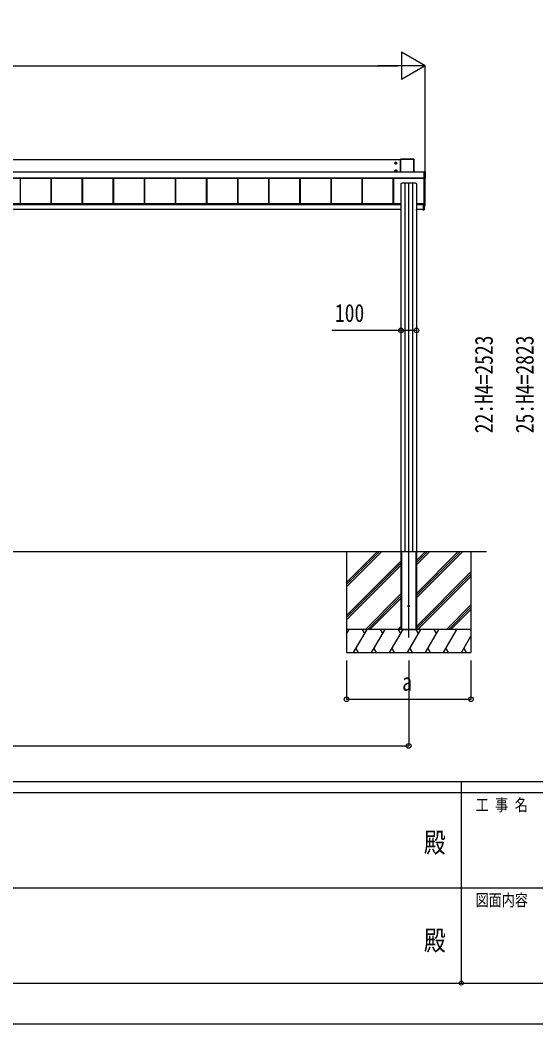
# Model space of a CAD drawing. Units: millimetres, scale not verified. Extents: x -14718 to 14718, y -10395 to 10395.
# Drawn here: x -2854 to 462, y -10395 to -3937 of the extents above; entities that cross this region are included whole.
import ezdxf
from ezdxf.enums import TextEntityAlignment as Align

# ---------------------------------------------------------------- set-up
doc = ezdxf.new("R2010")
doc.units = ezdxf.units.MM
doc.header["$LTSCALE"] = 50
doc.header["$PDMODE"] = 32
doc.header["$PDSIZE"] = 25
for name, color, linetype in [('0-3_YKK_12', 2, 'Continuous'), ('0-4_YKK_A1', 4, 'Continuous'), ('0-5_YKK_D', 6, 'Continuous'), ('0-6_YKK_ZWAK', 7, 'Continuous')]:
    doc.layers.add(name, color=color, linetype=linetype)
doc.styles.add('ＭＳ ゴシック', font='')
doc.styles.get('ＭＳ ゴシック').set_extended_font_data('MS Gothic')

msp = doc.modelspace()

# ---------------------------------------------------------------- linework, layer by layer
at = {"layer": '0-3_YKK_12'}
msp.add_line((-355.44, -7909), (-355.44, -4983.3), dxfattribs=at)
at = {"layer": '0-4_YKK_A1'}
for p, q in [((-408.44, -4835.37), (-6102.44, -4835.37)), ((-408.44, -4831.65), (-408.44, -4913.81)), ((-408.1, -4831.79), (-408.44, -4831.65)), ((-408.1, -4913.81), (-408.1, -4831.79)), ((-322.93, -4831.15), (-407.94, -4831.15)), ((-407.94, -4831.15), (-407.6, -4831.3)), ((-407.6, -4831.3), (-407.6, -4831.78)), ((-407.6, -4831.3), (-323.27, -4831.3)), ((-407.6, -4831.78), (-407.6, -4913.81)), ((-323.27, -4831.78), (-407.6, -4831.78)), ((-323.27, -4831.3), (-322.93, -4831.15)), ((-323.27, -4831.3), (-323.27, -4831.78)), ((-323.27, -4913.81), (-323.27, -4831.78)), ((-322.44, -4831.65), (-322.77, -4831.79)), ((-322.77, -4831.79), (-322.77, -4913.81)), ((-322.44, -4913.81), (-322.44, -4831.65)), ((-445.69, -4857.11), (-431.19, -4857.11)), ((-445.69, -4907.08), (-431.19, -4907.08)), ((-440.72, -4856.35), (-441.44, -4856.35)), ((-440.72, -4906.32), (-441.44, -4906.32)), ((-438.44, -4864.36), (-438.44, -4849.86)), ((-438.44, -4914.33), (-438.44, -4899.83)), ((-436.16, -4857.87), (-435.44, -4857.87)), ((-436.16, -4907.84), (-435.44, -4907.84)), ((-6147.94, -4913.81), (-256.94, -4913.81)), ((-6147.94, -4914.29), (-256.94, -4914.29)), ((-6147.94, -4953.27), (-256.94, -4953.27)), ((-6147.94, -4953.78), (-256.94, -4953.78)), ((-256.94, -4953.92), (-6147.94, -4953.92)), ((-2853.94, -4953.92), (-2853.94, -5120.15)), ((-2656.94, -4953.92), (-2656.94, -5120.15)), ((-2654.34, -4953.92), (-2654.34, -5120.15)), ((-2653.94, -4953.92), (-2653.94, -5120.15)), ((-2456.94, -4953.92), (-2456.94, -5120.15)), ((-2454.34, -4953.92), (-2454.34, -5120.15)), ((-2453.94, -4953.92), (-2453.94, -5120.15)), ((-2256.94, -4953.92), (-2256.94, -5120.15)), ((-2254.34, -4953.92), (-2254.34, -5120.15)), ((-2253.94, -4953.92), (-2253.94, -5120.15)), ((-2056.94, -4953.92), (-2056.94, -5120.15)), ((-2054.34, -4953.92), (-2054.34, -5120.15)), ((-2053.94, -4953.92), (-2053.94, -5120.15)), ((-1856.94, -4953.92), (-1856.94, -5120.15)), ((-1854.34, -4953.92), (-1854.34, -5120.15)), ((-1853.94, -4953.92), (-1853.94, -5120.15)), ((-1656.94, -4953.92), (-1656.94, -5120.15)), ((-1654.34, -4953.92), (-1654.34, -5120.15)), ((-1653.94, -4953.92), (-1653.94, -5120.15)), ((-1456.94, -4953.92), (-1456.94, -5120.15)), ((-1454.34, -4953.92), (-1454.34, -5120.15)), ((-1453.94, -4953.92), (-1453.94, -5120.15)), ((-1256.94, -4953.92), (-1256.94, -5120.15)), ((-1254.34, -4953.92), (-1254.34, -5120.15)), ((-1253.94, -4953.92), (-1253.94, -5120.15)), ((-1056.94, -4953.92), (-1056.94, -5120.15)), ((-1054.34, -4953.92), (-1054.34, -5120.15)), ((-1053.94, -4953.92), (-1053.94, -5120.15)), ((-856.94, -4953.92), (-856.94, -5120.15)), ((-854.34, -4953.92), (-854.34, -5120.15)), ((-853.94, -4953.92), (-853.94, -5120.15)), ((-656.94, -4953.92), (-656.94, -5120.15)), ((-654.34, -4953.92), (-654.34, -5120.15)), ((-653.94, -4953.92), (-653.94, -5120.15)), ((-456.94, -4953.92), (-456.94, -5120.15)), ((-454.34, -4953.92), (-454.34, -5120.15)), ((-453.94, -4953.92), (-453.94, -5120.15)), ((-255.74, -4912.58), (-256.94, -4912.58)), ((-256.94, -4912.73), (-256.94, -4912.58)), ((-256.94, -4912.58), (-256.94, -4912.58)), ((-255.74, -4912.58), (-256.94, -4912.58)), ((-256.94, -4913.22), (-256.94, -4912.73)), ((-249.9, -4913.22), (-256.94, -4913.22)), ((-256.94, -4954.27), (-249.9, -4954.27)), ((-256.94, -4954.79), (-256.94, -4955.34)), ((-249.9, -4954.79), (-256.94, -4954.79)), ((-256.94, -4955.34), (-255.74, -4955.34)), ((-256.94, -4955.34), (-256.94, -4955.34)), ((-256.94, -4955.34), (-255.74, -4955.34)), ((-255.74, -4912.58), (-255.74, -4912.58)), ((-255.74, -4955.34), (-255.74, -4955.34)), ((-255.44, -5127.98), (-255.44, -4955.35)), ((-255.14, -4912.57), (-255.19, -4912.57)), ((-255.14, -4912.54), (-249.43, -4912.54)), ((-255.14, -4912.54), (-255.14, -4912.57)), ((-255.14, -4955.39), (-255.14, -4955.51)), ((-249.43, -4955.51), (-255.14, -4955.51)), ((-250.44, -5127.93), (-250.44, -4955.51)), ((-249.9, -4912.73), (-249.43, -4912.54)), ((-249.9, -4954.27), (-249.9, -4913.22)), ((-249.9, -4954.27), (-249.9, -4954.79)), ((-249.43, -4955.51), (-249.9, -4954.79)), ((-248.94, -4913.04), (-249.4, -4913.23)), ((-249.4, -4913.23), (-249.4, -4954.29)), ((-249.4, -4954.29), (-248.94, -4955.01)), ((-248.94, -4913.04), (-248.94, -4955.01)), ((-405.44, -4987.86), (-405.44, -7352.5)), ((-380.25, -4986.12), (-380.25, -7356.5)), ((-330.62, -4986.12), (-330.62, -7356.5)), ((-305.44, -4987.86), (-305.44, -7352.5)), ((-249.9, -5087.41), (-250.44, -5087.38)), ((-249.44, -5128.97), (-249.44, -5087.91)), ((-405.44, -5120.15), (-6045.43, -5120.15)), ((-405.44, -5122.15), (-6045.43, -5122.15)), ((-405.44, -5125.02), (-6041.44, -5125.02)), ((-406.28, -5156.5), (-6041.44, -5156.5)), ((-406.44, -5158.68), (-406.3, -5156.5)), ((-406.28, -5156.5), (-405.8, -5156.5)), ((-405.8, -5156.5), (-405.94, -5158.68)), ((-405.44, -5156.5), (-405.8, -5156.5)), ((-258.44, -5120.15), (-305.44, -5120.15)), ((-262.44, -5122.15), (-305.44, -5122.15)), ((-262.44, -5125.02), (-305.44, -5125.02)), ((-305.07, -5156.5), (-305.44, -5156.5)), ((-305.44, -5158.68), (-304.93, -5158.68)), ((-304.93, -5159), (-305.44, -5159)), ((-305.07, -5156.5), (-304.59, -5156.5)), ((-304.93, -5158.68), (-305.07, -5156.5)), ((-304.93, -5159), (-304.93, -5158.68)), ((-304.73, -5159), (-304.93, -5159)), ((-262.44, -5156.5), (-304.59, -5156.5)), ((-304.57, -5156.5), (-304.43, -5158.68)), ((-257.44, -5120.5), (-262.44, -5120.49)), ((-262.44, -5124.78), (-262.44, -5120.49)), ((-262.44, -5124.78), (-262.44, -5124.98)), ((-256.72, -5124.8), (-262.44, -5124.78)), ((-262.44, -5125.28), (-256.24, -5125.3)), ((-262.44, -5159.06), (-256.22, -5158.68)), ((-262.44, -5158.76), (-262.44, -5159.06)), ((-258.94, -5119.76), (-255.74, -5119.76)), ((-258.94, -5120.15), (-258.94, -5119.76)), ((-258.44, -5120.15), (-258.44, -5120.44)), ((-258.44, -5120.44), (-258.44, -5120.5)), ((-257.44, -5120.5), (-257.44, -5119.76)), ((-256.72, -5122.21), (-256.72, -5124.8)), ((-256.72, -5122.21), (-256.44, -5122.21)), ((-256.72, -5124.8), (-256.44, -5124.8)), ((-256.24, -5125), (-256.24, -5122.01)), ((-256.24, -5125), (-256.23, -5125)), ((-256.22, -5119.76), (-256.22, -5121.71)), ((-256.22, -5121.71), (-255.94, -5121.71)), ((-256.22, -5125.3), (-255.94, -5125.3)), ((-255.94, -5158.38), (-256.22, -5158.38)), ((-255.94, -5121.71), (-255.94, -5119.76)), ((-255.94, -5125.3), (-255.94, -5121.71)), ((-255.94, -5158.38), (-255.94, -5125.3)), ((-250.44, -5128.5), (-255.94, -5128.84)), ((-255.94, -5130.09), (-249.9, -5129.71)), ((-255.94, -5130.09), (-249.9, -5129.71)), ((-249.9, -5129.47), (-255.62, -5129.82)), ((-255.62, -5129.82), (-255.62, -5129.86)), ((-250.94, -5128.48), (-254.94, -5128.48)), ((-250.44, -5128.5), (-250.44, -5127.93)), ((-249.9, -5129.71), (-249.9, -5129.47)), ((-249.9, -5129.71), (-249.9, -5129.71)), ((-249.44, -5128.97), (-249.44, -5129.21)), ((-11905.44, -7356.5), (144.56, -7356.5)), ((-755.44, -7356.5), (-755.44, -8006.5)), ((-755.44, -7583.13), (-528.8, -7356.5)), ((-755.44, -7554.85), (-557.09, -7356.5)), ((-755.44, -7568.99), (-543, -7356.56)), ((-405.44, -7352.5), (-405.44, -7856.5)), ((-405.44, -7356.5), (-405.14, -7356.5)), ((-405.44, -7356.5), (-405.44, -7856.5)), ((-405.14, -7356.5), (-305.74, -7356.5)), ((-402.94, -7356.5), (-402.94, -7856.5)), ((-401.44, -7356.5), (-401.44, -7856.5)), ((-309.44, -7356.5), (-309.44, -7856.5)), ((-307.94, -7356.5), (-307.94, -7856.5)), ((-305.44, -7352.5), (-305.44, -7856.5)), ((-305.44, -7356.5), (-305.44, -7856.5)), ((-305.44, -7441.5), (-220.44, -7356.5)), ((-305.44, -7427.36), (-234.58, -7356.5)), ((-305.44, -7413.22), (-248.72, -7356.5)), ((-305.44, -7653.63), (-8.34, -7356.54)), ((-305.44, -7639.49), (-22.49, -7356.54)), ((-305.44, -7625.35), (-36.63, -7356.54)), ((44.56, -7356.5), (44.56, -8006.5)), ((-755.44, -7766.98), (-405.44, -7416.98)), ((-755.44, -7781.12), (-405.44, -7431.12)), ((-755.44, -7795.26), (-405.44, -7445.27)), ((-305.44, -7837.48), (44.56, -7487.48)), ((-305.44, -7851.62), (44.56, -7501.62)), ((-296.18, -7856.5), (44.56, -7515.77)), ((-632.83, -7856.5), (-405.44, -7629.11)), ((-618.68, -7856.5), (-405.44, -7643.26)), ((-604.54, -7856.5), (-405.44, -7657.4)), ((-112.33, -7856.5), (44.56, -7699.61)), ((-98.18, -7856.5), (44.56, -7713.75)), ((-84.04, -7856.5), (44.56, -7727.9)), ((44.56, -7856.5), (-755.44, -7856.5)), ((-755.44, -7885.44), (-738.73, -7856.5)), ((44.56, -7856.5), (-755.44, -7856.5)), ((-709.86, -8006.5), (-623.26, -7856.5)), ((-638.26, -7882.48), (-653.26, -7856.5)), ((-594.39, -8006.5), (-507.79, -7856.5)), ((-522.79, -7882.48), (-537.79, -7856.5)), ((-478.92, -8006.5), (-392.32, -7856.5)), ((-407.32, -7882.49), (-422.32, -7856.5)), ((-420.69, -7856.5), (-405.44, -7841.24)), ((-405.44, -7856.5), (-305.44, -7856.5)), ((-363.45, -8006.5), (-276.85, -7856.5)), ((-291.85, -7882.48), (-306.85, -7856.5)), ((-247.98, -8006.5), (-161.38, -7856.5)), ((-176.38, -7882.48), (-191.38, -7856.5)), ((-132.51, -8006.5), (-45.91, -7856.5)), ((44.56, -7865.17), (39.56, -7856.5)), ((-753.73, -7882.48), (-755.44, -7879.53)), ((-17.04, -8006.5), (44.56, -7899.8)), ((-755.44, -8006.5), (44.56, -8006.5)), ((-694.86, -7980.52), (-679.86, -8006.5)), ((-579.39, -7980.52), (-564.39, -8006.5)), ((-463.92, -7980.52), (-448.92, -8006.5)), ((-348.45, -7980.52), (-333.45, -8006.5)), ((-232.98, -7980.52), (-217.98, -8006.5)), ((-117.51, -7980.52), (-102.51, -8006.5)), ((-2.04, -7980.52), (12.96, -8006.5))]:
    msp.add_line(p, q, dxfattribs=at)
for points in [[(-438.44, -4851.34), (-443.44, -4854.23), (-443.44, -4860), (-438.44, -4862.89), (-433.44, -4860), (-433.44, -4854.23)], [(-438.44, -4901.31), (-443.44, -4904.19), (-443.44, -4909.97), (-438.44, -4912.86), (-433.44, -4909.97), (-433.44, -4904.19)]]:
    msp.add_lwpolyline(points, close=True, dxfattribs=at)
for points in [[(-441.44, -4856.35), (-441.44, -4857.87), (-440.72, -4857.87)], [(-441.44, -4906.32), (-441.44, -4907.84), (-440.72, -4907.84)], [(-437.68, -4854.83), (-437.68, -4854.11), (-439.2, -4854.11), (-439.2, -4854.83)], [(-439.2, -4859.39), (-439.2, -4860.11), (-437.68, -4860.11), (-437.68, -4859.39)], [(-437.68, -4904.8), (-437.68, -4904.08), (-439.2, -4904.08), (-439.2, -4904.8)], [(-435.44, -4857.87), (-435.44, -4856.35), (-436.16, -4856.35)], [(-435.44, -4907.84), (-435.44, -4906.32), (-436.16, -4906.32)], [(-439.2, -4909.36), (-439.2, -4910.08), (-437.68, -4910.08), (-437.68, -4909.36)], [(-256.94, -4912.73), (-249.9, -4912.73), (-249.9, -4913.22)], [(-256.94, -4954.79), (-256.94, -4954.27), (-256.94, -4913.22)], [(-405.44, -5159), (-405.94, -5159), (-406.14, -5159)], [(-405.94, -5159), (-405.94, -5158.68), (-405.44, -5158.68)], [(-256.25, -5125), (-262.44, -5124.98), (-262.44, -5125.28), (-262.44, -5158.76)], [(-256.22, -5125.3), (-256.22, -5158.38), (-262.44, -5158.76)], [(-256.44, -5124.81), (-256.44, -5124.8), (-256.44, -5122.21)], [(-256.23, -5125), (-256.24, -5125), (-256.24, -5125)], [(-405.14, -7356.5), (-305.74, -7356.5), (-305.44, -7356.5)]]:
    msp.add_lwpolyline(points, dxfattribs=at)
for centre, radius in [((-438.44, -4857.11), 6.25), ((-438.44, -4907.08), 6.25), ((-438.44, -4857.11), 5), ((-438.44, -4907.08), 5), ((-355.44, -7706.5), 5)]:
    msp.add_circle(centre, radius, dxfattribs=at)
for centre, radius, start, end in [((-407.6, -4831.8), 0.5, 90.15046, 179.81463), ((-407.71, -4835.89), 4.12, 88.40447, 95.35624), ((-323.27, -4831.8), 0.5, 0.18537, 89.84954), ((-323.16, -4835.89), 4.12, 84.64376, 91.59553), ((-438.44, -4857.11), 5.58, 153.74848, 206.25152), ((-438.44, -4907.08), 5.58, 153.74848, 206.25152), ((-438.44, -4857.11), 5.58, 93.74848, 146.25152), ((-438.44, -4857.11), 5.58, 213.74848, 266.25152), ((-438.44, -4907.08), 5.58, 93.74848, 146.25152), ((-440.72, -4854.83), 1.52, 270, 0), ((-440.72, -4859.39), 1.52, 0, 90), ((-440.72, -4904.8), 1.52, 270, 0), ((-440.72, -4909.36), 1.52, 0, 90), ((-438.44, -4857.11), 5.58, 33.74848, 86.25152), ((-438.44, -4857.11), 5.58, 273.74848, 326.25152), ((-438.44, -4907.08), 5.58, 33.74848, 86.25152), ((-436.16, -4854.83), 1.52, 180, 270), ((-436.16, -4859.39), 1.52, 90, 180), ((-436.16, -4904.8), 1.52, 180, 270), ((-436.16, -4909.36), 1.52, 90, 180), ((-438.44, -4857.11), 5.58, 333.74848, 26.25152), ((-438.44, -4907.08), 5.58, 333.74848, 26.25152), ((-438.44, -4907.08), 5.58, 213.74848, 266.25152), ((-438.44, -4907.08), 5.58, 273.74848, 326.25152), ((-255.64, -4957.95), 2.62, 81.42612, 92.09097), ((-255.14, -4955.09), 0.301, 243.24083, 270.00691), ((-255.3, -4911.17), 1.41, 271.33232, 274.49739), ((-249.9, -4913.23), 0.5, 0.18537, 89.84954), ((-249.9, -4954.29), 0.502, 270.31408, 359.651), ((-249.78, -4917.33), 4.12, 84.64376, 91.59553), ((-249.78, -4958.39), 4.12, 84.64376, 91.59553), ((-249.94, -5087.91), 0.5, 0.01604, 86.51881), ((-406.14, -5158.7), 0.3, 176.5, 270), ((-304.73, -5158.7), 0.3, 270, 3.5), ((-256.65, -5126.78), 1.98, 83.79926, 91.95127), ((-256.25, -5125.3), 0.3, 87.77338, 89.77816), ((-256.25, -5125.14), 0.141, 85.77463, 89.9759), ((-257.48, -5125.22), 1.25, 356.45735, 10.27369), ((-256.24, -5121.71), 0.3, 269.98255, 359.98254), ((-257.44, -5125.17), 1.21, 354.17006, 8.37745), ((-256.24, -5125.3), 0.3, 0, 89.87763), ((-257.56, -5121.78), 1.35, 350.09675, 2.91202), ((-257.43, -5125.22), 1.22, 356.27163, 10.47203), ((-256.24, -5158.38), 0.3, 273.5, 0), ((-257.45, -5158.53), 1.24, 353.06854, 6.93146), ((-255.64, -5129.52), 0.3, 180.0189, 273.51595), ((-255.64, -5129.56), 0.3, 180.0189, 273.51595), ((-255.74, -5119.46), 0.3, 269.98255, 359.98252), ((-254.94, -5127.98), 0.5, 180.01746, 270.01745), ((-250.94, -5127.98), 0.5, 269.98255, 359.98254), ((-249.94, -5128.97), 0.5, 273.48119, 359.98396), ((-249.94, -5129.21), 0.5, 273.6197, 0), ((-249.94, -5129.21), 0.5, 273.48119, 359.98396)]:
    msp.add_arc(centre, radius, start, end, dxfattribs=at)
for centre, major_axis, ratio, start_param, end_param in [((-407.93, -4831.65), (0.382, -0.325), 0.996231, 2.2770247, 3.8440941), ((-322.94, -4831.65), (0.382, 0.325), 0.996231, 5.5806839, 7.1477533), ((-255.74, -4912.57), (0.6, 0), 0.026226, 4.712389, 5.6461648), ((-255.74, -4955.39), (0.6, 0), 0.096025, 6.2831853, 7.8539816), ((-255.14, -4955.21), (0, 0.3), 0.998743, 2.0534275, 3.1415927), ((-255.14, -4912.84), (0, 0.3), 0.998743, 6.2831853, 6.8214342), ((-255.74, -4912.57), (0.6, 0), 0.026226, 5.6461648, 6.2831853), ((-249.44, -4913.04), (0.382, 0.325), 0.996231, 5.5806839, 7.1477533), ((-249.44, -4955.01), (0.382, -0.325), 0.996231, 5.4186173, 6.9856867), ((-355.44, -4987.86), (50, 0), 0.04, 6.2831853, 9.424778), ((-405.94, -5158.7), (0.5, -0.018), 0.036539, 1.5736281, 3.1406975), ((-304.93, -5158.7), (0.5, 0.018), 0.036539, 0.0008951, 1.5679645), ((-256.22, -5122.21), (-0.301, 0.4), 0.997782, 5.6362522, 7.2070486), ((-256.74, -5124.8), (-0.001, 0.2), 0.09157, 4.6769241, 4.7117655), ((-256.24, -5124.8), (0.482, 0.007), 0.414889, 3.1353871, 4.6694768), ((-256.24, -5122.21), (-0.108, 0.169), 0.994155, 5.7105836, 7.28138), ((-256.24, -5124.8), (0.145, 0.15), 0.921201, 2.3804184, 3.9145081), ((-256.22, -5124.8), (-0.301, 0.4), 0.997782, 2.4579529, 2.4946596), ((-256.22, -5129.89), (0.6, 0.037), 0.034769, 5.198958, 6.2810574)]:
    msp.add_ellipse(centre, major_axis=major_axis, ratio=ratio, start_param=start_param, end_param=end_param, dxfattribs=at)
at = {"layer": '0-5_YKK_D'}
for p, q in [((-250.44, -4231.15), (-401.99, -4143.65)), ((-401.99, -4143.65), (-401.99, -4318.65)), ((-11885.44, -4231.15), (-425.44, -4231.15)), ((-250.44, -4231.15), (-553.54, -4231.15)), ((-250.44, -4231.15), (-401.99, -4318.65)), ((-250.44, -4954.51), (-250.44, -4230.15)), ((-405.44, -5930.97), (-405.44, -5934.49)), ((-755.44, -8056.5), (-755.44, -8307.5)), ((-355.44, -8056.5), (-355.44, -8607.5)), ((44.56, -8056.5), (44.56, -8307.5)), ((-755.44, -8306.5), (44.56, -8306.5)), ((-6155.44, -8606.5), (-355.44, -8606.5))]:
    msp.add_line(p, q, dxfattribs=at)
msp.add_lwpolyline([(-305.44, -5933.49), (-405.44, -5933.49), (-850.04, -5933.49)], dxfattribs=at)
for centre in [(-405.44, -5933.49), (-305.44, -5933.49), (-755.44, -8306.5), (44.56, -8306.5), (-355.44, -8606.5)]:
    msp.add_circle(centre, 14.88, dxfattribs=at)
at = {"layer": '0-6_YKK_ZWAK'}
for p, q in [((13632.57, -8837.5), (-13667.43, -8837.5)), ((-17.43, -8837.5), (-17.43, -10132.5)), ((-17.43, -8907.5), (-4567.43, -8907.5)), ((4532.57, -8907.5), (-17.43, -8907.5)), ((-4541.18, -9520), (-17.43, -9520)), ((-17.43, -9520), (4532.57, -9520)), ((-4567.43, -10132.5), (-17.43, -10132.5)), ((-17.43, -10132.5), (4532.57, -10132.5))]:
    msp.add_line(p, q, dxfattribs=at)
msp.add_lwpolyline([(-14717.5, -10395), (14717.5, -10395), (14717.5, 10395), (-14717.5, 10395)], close=True, dxfattribs=at)
msp.add_point((-17.43, -10132.5), dxfattribs=at)

# ---------------------------------------------------------------- texts
at = {"layer": '0-5_YKK_D', "style": 'ＭＳ ゴシック', "width": 0.8}
for s, p in [('100', (-830.04, -5913.49)), ('a', (-397.44, -8286.5))]:
    msp.add_text(s, height=115.5, dxfattribs=at).set_placement(p, align=Align.BOTTOM_LEFT)
for s, p in [('22:H4=2523', (219.61, -6594.93)), ('25:H4=2823', (482.11, -6594.93))]:
    msp.add_text(s, height=115.5, rotation=90, dxfattribs=at).set_placement(p, align=Align.BOTTOM_LEFT)
at = {"layer": '0-6_YKK_ZWAK', "style": 'ＭＳ ゴシック', "width": 0.8}
for s, height, p in [('工 事 名', 76.98, (74.44, -9047.5)), ('殿', 128.3, (-257.83, -9330.42)), ('図面内容', 76.98, (74.44, -9660)), ('殿', 128.3, (-257.83, -9960.42))]:
    msp.add_text(s, height=height, dxfattribs=at).set_placement(p, align=Align.BOTTOM_LEFT)

doc.saveas('drawing.dxf')
